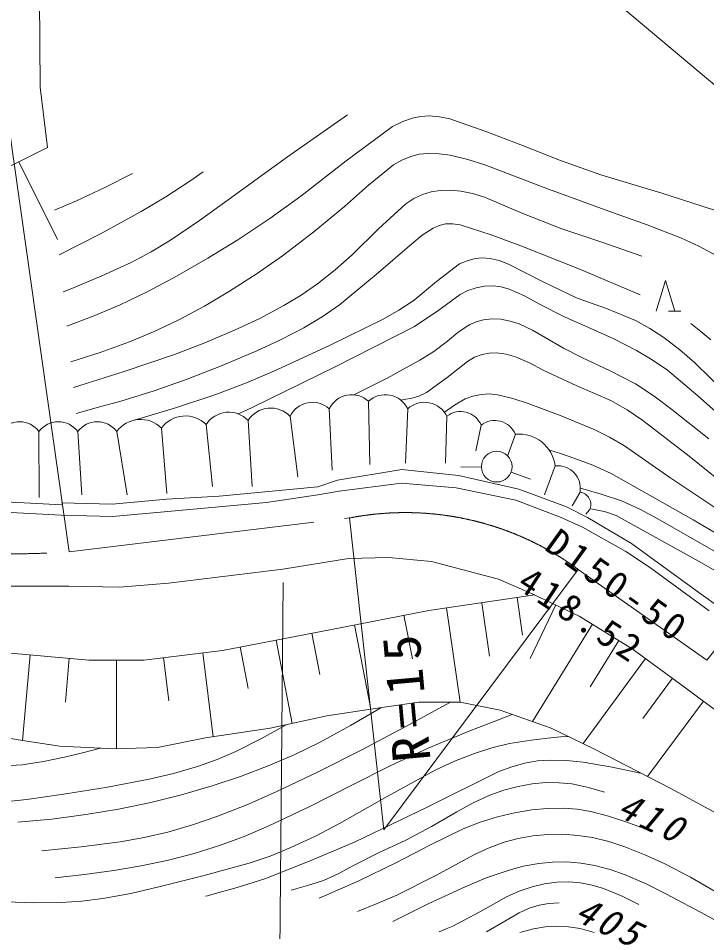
# Model space of a CAD drawing. Units: millimetres, scale not verified. Extents: x 40000 to 680000, y 20000 to 380000.
# Drawn here: x 461893 to 495392, y 294370 to 338799 of the extents above; entities that cross this region are included whole.
import ezdxf

# ---------------------------------------------------------------- set-up
doc = ezdxf.new("R2010")
doc.units = ezdxf.units.MM
doc.header["$LTSCALE"] = 1000
doc.linetypes.add('CHAIN', pattern=[18.5, 12, -1.5, 3.5, -1.5])
doc.layers.add('S-SUV', color=7, linetype='Continuous', lineweight=13)
doc.styles.add('ＭＳ ゴシック', font='')
doc.styles.add('ＭＳ 明朝', font='')
doc.styles.get('ＭＳ ゴシック').set_extended_font_data('MS Gothic')
doc.styles.get('ＭＳ 明朝').set_extended_font_data('MS Mincho')

msp = doc.modelspace()

# ---------------------------------------------------------------- linework, layer by layer
at = {"layer": 'S-SUV'}
for p, q in [((517802, 317026), (486937, 342993)), ((462965, 335443), (462904, 341559)), ((460822, 337834), (464365, 312854)), ((463321, 332521), (462965, 335443)), ((477917, 334098), (474996, 332060)), ((480105, 333540), (480569, 333769)), ((480569, 333769), (481058, 333943)), ((481058, 333943), (481462, 334028)), ((481462, 334028), (481882, 334053)), ((481882, 334053), (482383, 334011)), ((482383, 334011), (482884, 333908)), ((482884, 333908), (484646, 333297)), ((477852, 331866), (480105, 333540)), ((484646, 333297), (486349, 332644)), ((460515, 331126), (463321, 332521)), ((486349, 332644), (488284, 331885)), ((474996, 332060), (472101, 329966)), ((480146, 331666), (480554, 331900)), ((480554, 331900), (480989, 332080)), ((480989, 332080), (481394, 332184)), ((481394, 332184), (481818, 332229)), ((481818, 332229), (482367, 332212)), ((482367, 332212), (482915, 332133)), ((482915, 332133), (483770, 331932)), ((483770, 331932), (484602, 331675)), ((461918, 331824), (463797, 328042)), ((475647, 330153), (477852, 331866)), ((478937, 330678), (480146, 331666)), ((484602, 331675), (487698, 330483)), ((488284, 331885), (490241, 331183)), ((467448, 331257), (466099, 330564)), ((470242, 330876), (470561, 331097)), ((470561, 331097), (470888, 331325)), ((490241, 331183), (493215, 330287)), ((466099, 330564), (464724, 329924)), ((469076, 330111), (470242, 330876)), ((477764, 329640), (478937, 330678)), ((474128, 329065), (475647, 330153)), ((481137, 330028), (481559, 330227)), ((481559, 330227), (481980, 330356)), ((481980, 330356), (482427, 330429)), ((482427, 330429), (482926, 330444)), ((482926, 330444), (483424, 330397)), ((483424, 330397), (484002, 330279)), ((484002, 330279), (484578, 330099)), ((487698, 330483), (490808, 329350)), ((493215, 330287), (496178, 329331)), ((464192, 329695), (463649, 329465)), ((464724, 329924), (464192, 329695)), ((467876, 329397), (469076, 330111)), ((472101, 329966), (470715, 328958)), ((479414, 328554), (480745, 329776)), ((480745, 329776), (481137, 330028)), ((484578, 330099), (486449, 329299)), ((465890, 328321), (467876, 329397)), ((476270, 328415), (477764, 329640)), ((486449, 329299), (488344, 328556)), ((490808, 329350), (492492, 328757)), ((470715, 328958), (469299, 328001)), ((472581, 328030), (474128, 329065)), ((482685, 328798), (482378, 328726)), ((483041, 328803), (482685, 328798)), ((483397, 328746), (483041, 328803)), ((474744, 327240), (476270, 328415)), ((478137, 327299), (479414, 328554)), ((482073, 328590), (481552, 328243)), ((482378, 328726), (482073, 328590)), ((484908, 328259), (483397, 328746)), ((488344, 328556), (490287, 327902)), ((492492, 328757), (494165, 328103)), ((463882, 327301), (465890, 328321)), ((469299, 328001), (468360, 327436)), ((471119, 327123), (472581, 328030)), ((481552, 328243), (481051, 327836)), ((486347, 327733), (484908, 328259)), ((490287, 327902), (492234, 327233)), ((494165, 328103), (495015, 327708)), ((481051, 327836), (479309, 326333)), ((489246, 326578), (486347, 327733)), ((495015, 327708), (495850, 327254)), ((468360, 327436), (467383, 326920)), ((469626, 326267), (471119, 327123)), ((473474, 326353), (474744, 327240)), ((477314, 326567), (478137, 327299)), ((483362, 326848), (483732, 327008)), ((483732, 327008), (484122, 327111)), ((484122, 327111), (484488, 327147)), ((484488, 327147), (484851, 327121)), ((484851, 327121), (485295, 327015)), ((485295, 327015), (485741, 326845)), ((495392, 307570), (511120, 327319)), ((467383, 326920), (465958, 326265)), ((476458, 325887), (477314, 326567)), ((482246, 325994), (483362, 326848)), ((485741, 326845), (487431, 325977)), ((492158, 325352), (489246, 326578)), ((465958, 326265), (464496, 325659)), ((468228, 325530), (469626, 326267)), ((472176, 325519), (473474, 326353)), ((479309, 326333), (477519, 324867)), ((475651, 325331), (476458, 325887)), ((481156, 325085), (482246, 325994)), ((484174, 325695), (483771, 325559)), ((484582, 325771), (484174, 325695)), ((484994, 325786), (484582, 325771)), ((485394, 325737), (484994, 325786)), ((485781, 325627), (485394, 325737)), ((487431, 325977), (489092, 325193)), ((492926, 324552), (493384, 326048)), ((493384, 326048), (493841, 324552)), ((464291, 325576), (464077, 325490)), ((464496, 325659), (464291, 325576)), ((466812, 324852), (468228, 325530)), ((470950, 324799), (472176, 325519)), ((474809, 324824), (475651, 325331)), ((483387, 325365), (482304, 324562)), ((483771, 325559), (483387, 325365)), ((486522, 325291), (485781, 325627)), ((487250, 324893), (486522, 325291)), ((465545, 324309), (466812, 324852)), ((469703, 324137), (470950, 324799)), ((473641, 324203), (474809, 324824)), ((477519, 324867), (476673, 324284)), ((480412, 324596), (481156, 325085)), ((488503, 324266), (487250, 324893)), ((489092, 325193), (490517, 324678)), ((479645, 324164), (480412, 324596)), ((482304, 324562), (481175, 323800)), ((490517, 324678), (491921, 324106)), ((493530, 324552), (494130, 324552)), ((464256, 323821), (465545, 324309)), ((468510, 323570), (469703, 324137)), ((472450, 323637), (473641, 324203)), ((476673, 324284), (475786, 323746)), ((477072, 322902), (479645, 324164)), ((483284, 323518), (483832, 323895)), ((483832, 323895), (484166, 324042)), ((484166, 324042), (484523, 324133)), ((484523, 324133), (484947, 324175)), ((484947, 324175), (485374, 324156)), ((485374, 324156), (485827, 324073)), ((485827, 324073), (486270, 323930)), ((486270, 323930), (486911, 323633)), ((489747, 323711), (488503, 324266)), ((491921, 324106), (492631, 323713)), ((495111, 323556), (494613, 323956)), ((467303, 323061), (468510, 323570)), ((470979, 323013), (472450, 323637)), ((475786, 323746), (474660, 323157)), ((481175, 323800), (477276, 321824)), ((482771, 323090), (483284, 323518)), ((486911, 323633), (487533, 323277)), ((490871, 323203), (489747, 323711)), ((492631, 323713), (493311, 323266)), ((495594, 323154), (495111, 323556)), ((465877, 322543), (467303, 323061)), ((469495, 322449), (470979, 323013)), ((474660, 323157), (473504, 322622)), ((482108, 322598), (482771, 323090)), ((487533, 323277), (488429, 322753)), ((491969, 322642), (490871, 323203)), ((493311, 323266), (494077, 322679)), ((473504, 322622), (471818, 321903)), ((474478, 321696), (477072, 322902)), ((481425, 322165), (482108, 322598)), ((488429, 322753), (489351, 322283)), ((492745, 322191), (491969, 322642)), ((494077, 322679), (494801, 322049)), ((464443, 322086), (465877, 322543)), ((467046, 321615), (469495, 322449)), ((479841, 321299), (481425, 322165)), ((484098, 322313), (483748, 322112)), ((484459, 322452), (484098, 322313)), ((484806, 322516), (484459, 322452)), ((485164, 322521), (484806, 322516)), ((485626, 322455), (485164, 322521)), ((486080, 322327), (485626, 322455)), ((486775, 322033), (486080, 322327)), ((489351, 322283), (490664, 321675)), ((493486, 321691), (492745, 322191)), ((471818, 321903), (470112, 321242)), ((473000, 321068), (474478, 321696)), ((477276, 321824), (473342, 319896)), ((483748, 322112), (482770, 321330)), ((487434, 321688), (486775, 322033)), ((489067, 320918), (487434, 321688)), ((490664, 321675), (491933, 321020)), ((494967, 320443), (493486, 321691)), ((494801, 322049), (496477, 320411)), ((464577, 320838), (467046, 321615)), ((470112, 321242), (468510, 320684)), ((478226, 320484), (479841, 321299)), ((482770, 321330), (481757, 320598)), ((471510, 320499), (473000, 321068)), ((490720, 320207), (489067, 320918)), ((491933, 321020), (492827, 320422)), ((468510, 320684), (466888, 320183)), ((469537, 319850), (471510, 320499)), ((481386, 320426), (480996, 320312)), ((481757, 320598), (481386, 320426)), ((483637, 320282), (484011, 320422)), ((484011, 320422), (484414, 320507)), ((484414, 320507), (484813, 320529)), ((484813, 320529), (485209, 320491)), ((485209, 320491), (485958, 320310)), ((492827, 320422), (493697, 319766)), ((496406, 319152), (494967, 320443)), ((466888, 320183), (465802, 319877)), ((473342, 319896), (472970, 319725)), ((478933, 320174), (479000, 317095)), ((480751, 320265), (480504, 320227)), ((480996, 320312), (480751, 320265)), ((482626, 319639), (483118, 319988)), ((483118, 319988), (483637, 320282)), ((485958, 320310), (486701, 320068)), ((486701, 320068), (488310, 319461)), ((491515, 319749), (490720, 320207)), ((465802, 319877), (464712, 319581)), ((467542, 319256), (469537, 319850)), ((472970, 319725), (472598, 319555)), ((477025, 319806), (477164, 316827)), ((480841, 319806), (480741, 317162)), ((488310, 319461), (489909, 318793)), ((492281, 319239), (491515, 319749)), ((493697, 319766), (495496, 318341)), ((471034, 319036), (471339, 316024)), ((473076, 319237), (473281, 316024)), ((475117, 319438), (475490, 316492)), ((482749, 319438), (482682, 317162)), ((494538, 317498), (492281, 319239)), ((462900, 318702), (462904, 315488)), ((464791, 318702), (464979, 315622)), ((466682, 318702), (467189, 315622)), ((468858, 318869), (469130, 315689)), ((484415, 319003), (484155, 317764)), ((486080, 318568), (485695, 317497)), ((489909, 318793), (490662, 318428)), ((490662, 318428), (491386, 318011)), ((488324, 317613), (487715, 317813)), ((491386, 318011), (493595, 316464)), ((488930, 317407), (488324, 317613)), ((489855, 317058), (488930, 317407)), ((496751, 315714), (494538, 317498)), ((477434, 316330), (480550, 316858)), ((480550, 316858), (483308, 316559)), ((484422, 316981), (483422, 316970)), ((488021, 317028), (487502, 315622)), ((490746, 316657), (489855, 317058)), ((483308, 316559), (486250, 315893)), ((485874, 316728), (486811, 316379)), ((494727, 314396), (490746, 316657)), ((493595, 316464), (495842, 314965)), ((471666, 315548), (476469, 316008)), ((476469, 316008), (477434, 316330)), ((480540, 316190), (477507, 315800)), ((483206, 315960), (480540, 316190)), ((486102, 315363), (483206, 315960)), ((489242, 315940), (490253, 315659)), ((469115, 315410), (471666, 315548)), ((473964, 315249), (476469, 315617)), ((477507, 315800), (476469, 315617)), ((486250, 315893), (488561, 315043)), ((489226, 315756), (488841, 315086)), ((490253, 315659), (491242, 315321)), ((460954, 315288), (464013, 315128)), ((464003, 315229), (466462, 315161)), ((466462, 315161), (469115, 315410)), ((469171, 314813), (473964, 315249)), ((488311, 314512), (486102, 315363)), ((488561, 315043), (489595, 314514)), ((491242, 315321), (492141, 314917)), ((463986, 314629), (460917, 314790)), ((466482, 314560), (463986, 314629)), ((469171, 314813), (466482, 314560)), ((489695, 314886), (489511, 314685)), ((489826, 314924), (489718, 314943)), ((489924, 314907), (489826, 314924)), ((490466, 314785), (489924, 314907)), ((490983, 314608), (490466, 314785)), ((494998, 312386), (490983, 314608)), ((492141, 314917), (493016, 314458)), ((478009, 314493), (479682, 299325)), ((489345, 314052), (488311, 314512)), ((489595, 314514), (491734, 313248)), ((493016, 314458), (497333, 311968)), ((498672, 312085), (494727, 314396)), ((491459, 312857), (489345, 314052)), ((491734, 313248), (494721, 311088)), ((492608, 312098), (491459, 312857)), ((477964, 312526), (474770, 312007)), ((479912, 312578), (477964, 312526)), ((481992, 312369), (479912, 312578)), ((485264, 311512), (481992, 312369)), ((498960, 310125), (494998, 312386)), ((474770, 312007), (469210, 311331)), ((479682, 299325), (489144, 311987)), ((495504, 309984), (492608, 312098)), ((486900, 310811), (485264, 311512)), ((464354, 311176), (461238, 311176)), ((466821, 311124), (464354, 311176)), ((469210, 311331), (466821, 311124)), ((474789, 311358), (474529, 283829)), ((494721, 311088), (500239, 307077)), ((481866, 309994), (487025, 310751)), ((486165, 310625), (486435, 308789)), ((489185, 309720), (486900, 310811)), ((482726, 310120), (483398, 305542)), ((484446, 310373), (484827, 307772)), ((488042, 310266), (486802, 307666)), ((477046, 309057), (481866, 309994)), ((480661, 309760), (481071, 307651)), ((491756, 308136), (489185, 309720)), ((478251, 309291), (479047, 305195)), ((489828, 309324), (486912, 304592)), ((471824, 308053), (477046, 309057)), ((476176, 308890), (476561, 306885)), ((474435, 308555), (475214, 304503)), ((491113, 308532), (489724, 306278)), ((461514, 307919), (465330, 307584)), ((468008, 307584), (471824, 308053)), ((470870, 307936), (471371, 303856)), ((472694, 308220), (473084, 306195)), ((494379, 306215), (491756, 308136)), ((462468, 307835), (462103, 303668)), ((464376, 307668), (464189, 305532)), ((465330, 307584), (468008, 307584)), ((466669, 307584), (466669, 303269)), ((468962, 307701), (469220, 305599)), ((492412, 307656), (489380, 303518)), ((493723, 306695), (492286, 304735)), ((497809, 303668), (494379, 306215)), ((479578, 305275), (476900, 304873)), ((479528, 305267), (478060, 304397)), ((481385, 305542), (479578, 305275)), ((480750, 304359), (482922, 305542)), ((483394, 305542), (481385, 305542)), ((485339, 305145), (483394, 305542)), ((495236, 305578), (492515, 301912)), ((476900, 304873), (474155, 304270)), ((485931, 304937), (483869, 304147)), ((487816, 304275), (485339, 305145)), ((474925, 304439), (473721, 303761)), ((478060, 304397), (476553, 303573)), ((478573, 303200), (480750, 304359)), ((462101, 303668), (459222, 304137)), ((474155, 304270), (471005, 303802)), ((483869, 304147), (481832, 303303)), ((489891, 303270), (487816, 304275)), ((463908, 303400), (462101, 303668)), ((471005, 303802), (468661, 303333)), ((473721, 303761), (472485, 303134)), ((476553, 303573), (475319, 302978)), ((484931, 303308), (485792, 303519)), ((485792, 303519), (486854, 303694)), ((486854, 303694), (487937, 303812)), ((487937, 303812), (488286, 303843)), ((488286, 303843), (488646, 303873)), ((466586, 303266), (463908, 303400)), ((464150, 302856), (465022, 303071)), ((465022, 303071), (465891, 303301)), ((468661, 303333), (466586, 303266)), ((472485, 303134), (471569, 302747)), ((476524, 302157), (478573, 303200)), ((481832, 303303), (479953, 302423)), ((483126, 302663), (484094, 303041)), ((484094, 303041), (484931, 303308)), ((493640, 301329), (489891, 303270)), ((462081, 302492), (463116, 302644)), ((463116, 302644), (464150, 302856)), ((471569, 302747), (470622, 302411)), ((475319, 302978), (474058, 302437)), ((482182, 302229), (483126, 302663)), ((486546, 302575), (485905, 302396)), ((487152, 302674), (486546, 302575)), ((487769, 302714), (487152, 302674)), ((488573, 302693), (487769, 302714)), ((489376, 302612), (488573, 302693)), ((490791, 302377), (489376, 302612)), ((458278, 302243), (462081, 302492)), ((470622, 302411), (469452, 302070)), ((474058, 302437), (472700, 301921)), ((474450, 301169), (476524, 302157)), ((479953, 302423), (478089, 301484)), ((479838, 300955), (482182, 302229)), ((485279, 302159), (481788, 300422)), ((485905, 302396), (485279, 302159)), ((492177, 302087), (490791, 302377)), ((468261, 301785), (466243, 301399)), ((469452, 302070), (468261, 301785)), ((472700, 301921), (471320, 301461)), ((466243, 301399), (464208, 301070)), ((471320, 301461), (469835, 301032)), ((478089, 301484), (476086, 300463)), ((485515, 301253), (484838, 301009)), ((486213, 301439), (485515, 301253)), ((486895, 301560), (486213, 301439)), ((487571, 301620), (486895, 301560)), ((488207, 301618), (487571, 301620)), ((488835, 301555), (488207, 301618)), ((489635, 301385), (488835, 301555)), ((490422, 301156), (489635, 301385)), ((497724, 299120), (493640, 301329)), ((462315, 300807), (460411, 300603)), ((464208, 301070), (462315, 300807)), ((469835, 301032), (468337, 300661)), ((473015, 300540), (474450, 301169)), ((477525, 299629), (479838, 300955)), ((484838, 301009), (484027, 300637)), ((468337, 300661), (466767, 300335)), ((471559, 299968), (473015, 300540)), ((476086, 300463), (474058, 299497)), ((481788, 300422), (478288, 298747)), ((484027, 300637), (483237, 300207)), ((486875, 300295), (487645, 300364)), ((487645, 300364), (488415, 300373)), ((488415, 300373), (489090, 300324)), ((465178, 300067), (463531, 299851)), ((466767, 300335), (465178, 300067)), ((470376, 299563), (471559, 299968)), ((483237, 300207), (482005, 299487)), ((484365, 299700), (485205, 299962)), ((485205, 299962), (486034, 300158)), ((486034, 300158), (486875, 300295)), ((489090, 300324), (489756, 300214)), ((489756, 300214), (490614, 299992)), ((490614, 299992), (491460, 299710)), ((463531, 299851), (461868, 299694)), ((469178, 299217), (470376, 299563)), ((474058, 299497), (472881, 299002)), ((476355, 299016), (477525, 299629)), ((482005, 299487), (480743, 298819)), ((483546, 299382), (484365, 299700)), ((491460, 299710), (491810, 299583)), ((491810, 299583), (492169, 299450)), ((468024, 298950), (469178, 299217)), ((475161, 298459), (476355, 299016)), ((481912, 298585), (483546, 299382)), ((486928, 299029), (486224, 298902)), ((487663, 299099), (486928, 299029)), ((488390, 299107), (487663, 299099)), ((489114, 299056), (488390, 299107)), ((489826, 298945), (489114, 299056)), ((464956, 298495), (466858, 298741)), ((466858, 298741), (468024, 298950)), ((472881, 299002), (471679, 298562)), ((478288, 298747), (476097, 297818)), ((480743, 298819), (479447, 298224)), ((480304, 297733), (481912, 298585)), ((485535, 298718), (484804, 298449)), ((486224, 298902), (485535, 298718)), ((490624, 298753), (489826, 298945)), ((491407, 298502), (490624, 298753)), ((463041, 298307), (464956, 298495)), ((470447, 298177), (469197, 297850)), ((471679, 298562), (470447, 298177)), ((474155, 298052), (475161, 298459)), ((479447, 298224), (478168, 297571)), ((484804, 298449), (484087, 298122)), ((492388, 298114), (491407, 298502)), ((469197, 297850), (467876, 297569)), ((470940, 297097), (473128, 297701)), ((473128, 297701), (474155, 298052)), ((476097, 297818), (473887, 296945)), ((478430, 296835), (480304, 297733)), ((484087, 298122), (482215, 297112)), ((486461, 297554), (487218, 297695)), ((487218, 297695), (487894, 297759)), ((487894, 297759), (488585, 297763)), ((488585, 297763), (489273, 297707)), ((489273, 297707), (489952, 297592)), ((493349, 297670), (492388, 298114)), ((466546, 297348), (465120, 297159)), ((467876, 297569), (466546, 297348)), ((478168, 297571), (477466, 297191)), ((484664, 296984), (485726, 297355)), ((485726, 297355), (486461, 297554)), ((489952, 297592), (490693, 297395)), ((490693, 297395), (491427, 297138)), ((494595, 297023), (493349, 297670)), ((465120, 297159), (463681, 296994)), ((468729, 296549), (470940, 297097)), ((473887, 296945), (472548, 296516)), ((476740, 296868), (475965, 296612)), ((476539, 295995), (478430, 296835)), ((477466, 297191), (476740, 296868)), ((482215, 297112), (480312, 296154)), ((483633, 296561), (484664, 296984)), ((488687, 296793), (488103, 296776)), ((489256, 296749), (488687, 296793)), ((491427, 297138), (492439, 296699)), ((495804, 296326), (494595, 297023)), ((467373, 296234), (468729, 296549)), ((472548, 296516), (471190, 296144)), ((475965, 296612), (475173, 296396)), ((481864, 295740), (483633, 296561)), ((486898, 296558), (486262, 296344)), ((487493, 296696), (486898, 296558)), ((488103, 296776), (487493, 296696)), ((489823, 296642), (489256, 296749)), ((490373, 296476), (489823, 296642)), ((491241, 296115), (490373, 296476)), ((492439, 296699), (493441, 296198)), ((464993, 295853), (466011, 295979)), ((466011, 295979), (467373, 296234)), ((471103, 296121), (471006, 296096)), ((471190, 296144), (471103, 296121)), ((480312, 296154), (479359, 295741)), ((485650, 296074), (484358, 295331)), ((486262, 296344), (485650, 296074)), ((492093, 295695), (491241, 296115)), ((493441, 296198), (495333, 295198)), ((461292, 295822), (462635, 295774)), ((462635, 295774), (463976, 295787)), ((463976, 295787), (464993, 295853)), ((479359, 295741), (478396, 295347)), ((480124, 294865), (481864, 295740)), ((486270, 295295), (486746, 295509)), ((486746, 295509), (487237, 295663)), ((487237, 295663), (487715, 295739)), ((487715, 295739), (488214, 295769)), ((484358, 295331), (483043, 294646)), ((484674, 294369), (486270, 295295)), ((495333, 295198), (497183, 294151)), ((483043, 294646), (482712, 294508)), ((487524, 294612), (486962, 294517)), ((488091, 294646), (487524, 294612)), ((488669, 294613), (488091, 294646)), ((489232, 294520), (488669, 294613)), ((482712, 294508), (482370, 294370)), ((486962, 294517), (486294, 294336)), ((489911, 294340), (489232, 294520))]:
    msp.add_line(p, q, dxfattribs=at)
at = {"layer": 'S-SUV', "linetype": 'CHAIN'}
for p, q in [((464365, 312854), (478009, 314493)), ((489144, 311987), (495392, 307570))]:
    msp.add_line(p, q, dxfattribs=at)
at = {"layer": 'S-SUV'}
msp.add_circle((485172, 316990), 746, dxfattribs=at)
for centre, radius, start, end in [((478117, 319275), 1214, 47.7927, 154.0529), ((479749, 319275), 1214, 25.9471, 132.2073), ((476210, 318907), 1214, 47.7927, 154.0529), ((481657, 318907), 1214, 25.9471, 132.2073), ((470018, 318015), 1440, 45.1594, 143.6381), ((472133, 318338), 1302, 43.6492, 147.5859), ((474175, 318539), 1302, 43.6492, 147.5859), ((483419, 318596), 1076, 22.2236, 128.4839), ((461954, 317992), 1182, 36.8699, 143.1301), ((463845, 317992), 1182, 36.8699, 143.1301), ((465737, 317992), 1182, 36.8699, 143.1301), ((467842, 317848), 1440, 45.1594, 143.6381), ((485084, 318161), 1076, 22.2236, 128.4839), ((486252, 316791), 1785, 7.6279, 95.5359), ((488147, 315940), 1095, 350.3217, 96.582), ((489134, 315145), 618, 335.1707, 81.4309)]:
    msp.add_arc(centre, radius, start, end, dxfattribs=at)
at = {"layer": 'S-SUV', "linetype": 'CHAIN'}
for centre, radius, start, end in [((480725, 300572), 14184, 53.5925, 101.0424), ((461814, 345552), 32798, 251.5953, 274.4617)]:
    msp.add_arc(centre, radius, start, end, dxfattribs=at)

# ---------------------------------------------------------------- texts
at = {"layer": 'S-SUV', "attachment_point": 7}
for s, insert, char_height, rotation, style in [('\\T1.28;D150-50', (487427, 312969), 1320, 324.4, 'ＭＳ ゴシック'), ('\\T1.28;418.52', (486071, 311072), 1320, 326.7, 'ＭＳ ゴシック'), ('\\T1.32;R=15', (481989, 302716), 1833, 95.1, 'ＭＳ ゴシック'), ('\\T1.28;\\Q15;410', (490926, 299997), 1320, 335.2, 'ＭＳ 明朝'), ('\\T1.28;\\Q15;405', (488863, 294938), 1320, 334.5, 'ＭＳ 明朝')]:
    msp.add_mtext(s, dxfattribs=dict(at, insert=insert, char_height=char_height, rotation=rotation, style=style))

doc.saveas('drawing.dxf')
